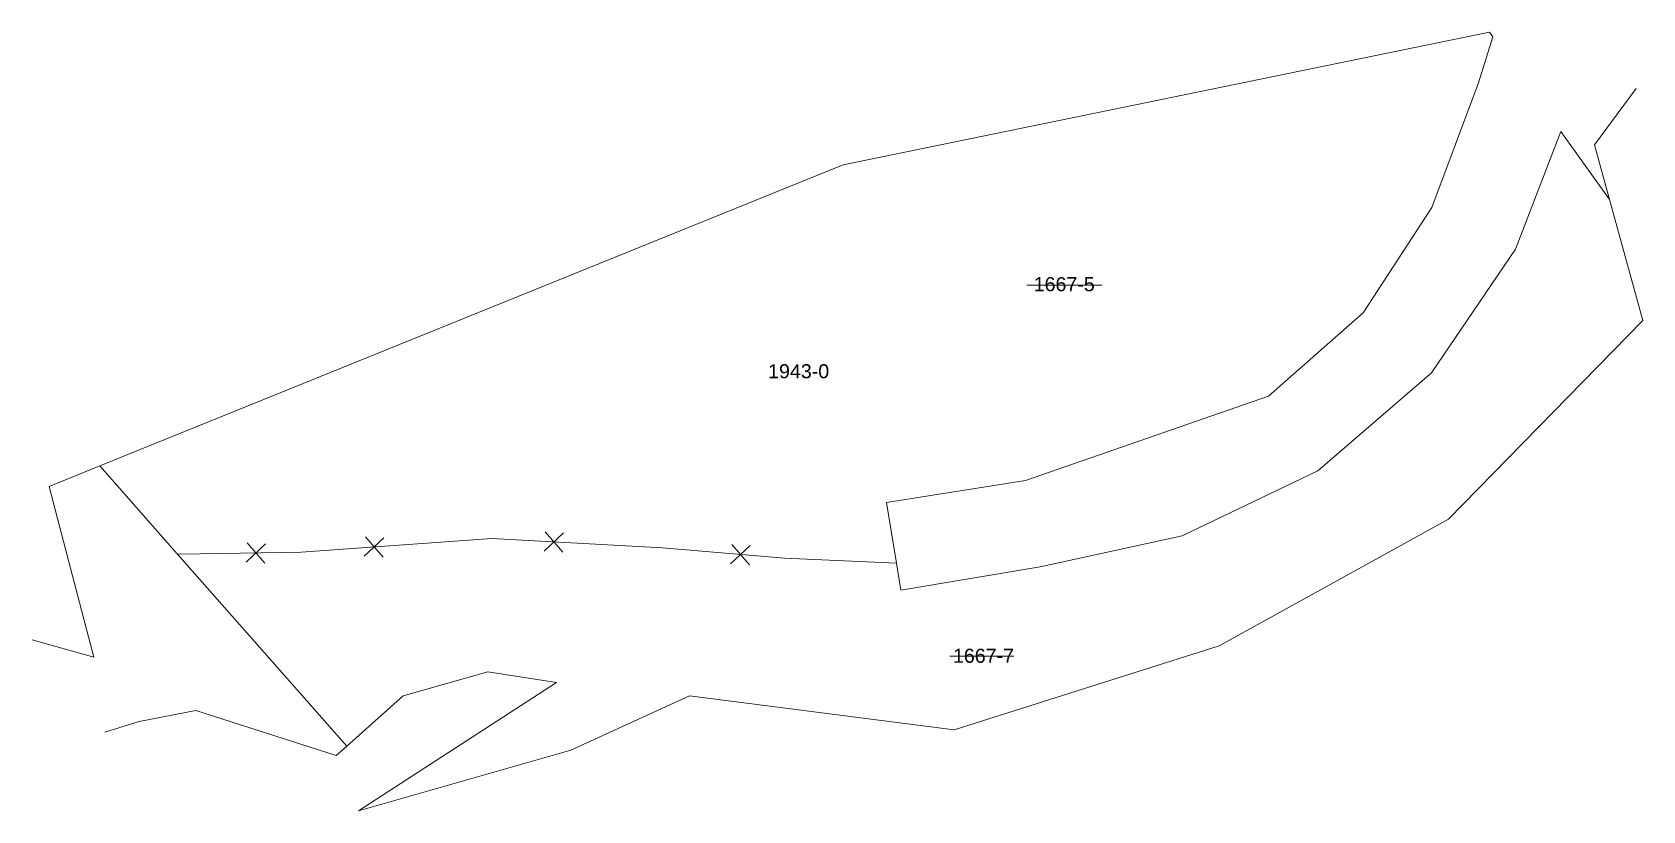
# Model space of a CAD drawing. Header units: metres. Extents: x 7509314 to 7509544, y 4726925 to 4727036.
import ezdxf

# ---------------------------------------------------------------- set-up
doc = ezdxf.new("R2010")
doc.units = ezdxf.units.M
for name, color, linetype, lineweight in [('Nr-Baz', 7, 'Continuous', 0), ('Nr-Ri', 1, 'Continuous', 0), ('Parc-Baz', 7, 'Continuous', 0), ('Parc-Kojshi', 254, 'Continuous', 0), ('ParcReNet_12', 1, 'Continuous', 0), ('vija-Bashkimit', 1, 'Continuous', 0)]:
    doc.layers.add(name, color=color, linetype=linetype, lineweight=lineweight)
doc.styles.get("Standard").update_dxf_attribs({"font": 'arial.ttf'})

msp = doc.modelspace()

# ---------------------------------------------------------------- linework, layer by layer
at = {"layer": 'Nr-Ri', "flags": 128}
for points in [[(7509455.76, 4726999.97), (7509466.47, 4726999.97)], [(7509444.77, 4726947.09), (7509453.89, 4726947.09)]]:
    msp.add_lwpolyline(points, dxfattribs=at)
at = {"layer": 'Parc-Baz', "flags": 128}
for points in [[(7509334.68, 4726961.66), (7509323.63, 4726974.22), (7509429.58, 4727017.15), (7509521.7, 4727036.04), (7509522.16, 4727035.4), (7509520.14, 4727028.83), (7509513.47, 4727011.06), (7509503.7, 4726996.05), (7509490.22, 4726984.13), (7509455.57, 4726972.11), (7509435.77, 4726969), (7509437.17, 4726960.36), (7509421.22, 4726961.05), (7509403.81, 4726962.51), (7509379.52, 4726963.86), (7509352.31, 4726961.92), (7509335.05, 4726961.62), (7509334.68, 4726961.66)], [(7509358.82, 4726934.25), (7509334.68, 4726961.66), (7509335.05, 4726961.62), (7509352.31, 4726961.92), (7509379.52, 4726963.86), (7509403.81, 4726962.51), (7509421.22, 4726961.05), (7509437.17, 4726960.36), (7509437.8, 4726956.47), (7509457.64, 4726959.84), (7509477.89, 4726964.26), (7509497.24, 4726973.51), (7509513.42, 4726987.49), (7509525.41, 4727005.1), (7509531.87, 4727021.88), (7509538.82, 4727012.21), (7509543.55, 4726994.95), (7509515.84, 4726966.6), (7509483.17, 4726948.55), (7509445.42, 4726936.6), (7509407.67, 4726941.43), (7509390.76, 4726933.68), (7509360.51, 4726925.04), (7509388.73, 4726943.34), (7509378.94, 4726944.87), (7509366.86, 4726941.43), (7509358.82, 4726934.25)]]:
    msp.add_lwpolyline(points, dxfattribs=at)
at = {"layer": 'Parc-Kojshi', "flags": 128}
for points in [[(7509437.17, 4726960.36), (7509435.77, 4726969), (7509455.57, 4726972.11), (7509490.22, 4726984.13), (7509503.7, 4726996.05), (7509513.47, 4727011.06), (7509520.14, 4727028.83), (7509522.16, 4727035.4), (7509521.7, 4727036.04), (7509429.58, 4727017.15), (7509323.63, 4726974.22), (7509316.41, 4726971.29), (7509318.46, 4726963.41), (7509322.76, 4726946.92), (7509314, 4726949.4)], [(7509324.35, 4726936.23), (7509329.26, 4726937.76), (7509337.34, 4726939.34), (7509357.33, 4726932.92), (7509358.82, 4726934.25), (7509366.86, 4726941.43), (7509378.94, 4726944.87), (7509388.73, 4726943.34), (7509360.51, 4726925.04), (7509390.76, 4726933.68), (7509407.67, 4726941.43), (7509445.42, 4726936.6), (7509483.17, 4726948.55), (7509515.84, 4726966.6), (7509543.55, 4726994.95), (7509538.82, 4727012.21), (7509536.69, 4727019.99), (7509542.61, 4727028.01)], [(7509542.61, 4727028.01), (7509536.69, 4727019.99), (7509538.82, 4727012.21), (7509531.87, 4727021.88), (7509525.41, 4727005.1), (7509513.42, 4726987.49), (7509497.24, 4726973.51), (7509477.89, 4726964.26), (7509457.64, 4726959.84), (7509437.8, 4726956.47)]]:
    msp.add_lwpolyline(points, dxfattribs=at)
at = {"layer": 'ParcReNet_12', "flags": 128}
msp.add_lwpolyline([(7509323.63, 4726974.22), (7509334.68, 4726961.66), (7509358.82, 4726934.25), (7509366.86, 4726941.43), (7509378.94, 4726944.87), (7509388.73, 4726943.34), (7509360.51, 4726925.04), (7509390.76, 4726933.68), (7509407.67, 4726941.43), (7509445.42, 4726936.6), (7509483.17, 4726948.55), (7509515.84, 4726966.6), (7509543.55, 4726994.95), (7509538.82, 4727012.21), (7509531.87, 4727021.88), (7509525.41, 4727005.1), (7509513.42, 4726987.49), (7509497.24, 4726973.51), (7509477.89, 4726964.26), (7509457.64, 4726959.84), (7509437.8, 4726956.47), (7509437.17, 4726960.36), (7509435.77, 4726969), (7509455.57, 4726972.11), (7509490.22, 4726984.13), (7509503.7, 4726996.05), (7509513.47, 4727011.06), (7509520.14, 4727028.83), (7509522.16, 4727035.4), (7509521.7, 4727036.04), (7509429.58, 4727017.15), (7509323.63, 4726974.22)], dxfattribs=at)
at = {"layer": 'vija-Bashkimit', "flags": 128}
for points in [[(7509389.74, 4726964.66), (7509386.95, 4726962.05)], [(7509387.12, 4726964.79), (7509389.63, 4726961.92)], [(7509347.27, 4726963.1), (7509344.49, 4726960.49)], [(7509344.65, 4726963.23), (7509347.16, 4726960.36)], [(7509364.12, 4726963.96), (7509361.33, 4726961.35)], [(7509361.49, 4726964.09), (7509364, 4726961.21)], [(7509416.33, 4726962.87), (7509413.54, 4726960.26)], [(7509413.71, 4726963), (7509416.22, 4726960.12)]]:
    msp.add_lwpolyline(points, dxfattribs=at)

# ---------------------------------------------------------------- texts
at = {"layer": 'Nr-Baz', "char_height": 2, "attachment_point": 1}
for s, insert in [('1667-5', (7509456.74, 4727001.12)), ('1667-7', (7509445.23, 4726948.14))]:
    msp.add_mtext_dynamic_manual_height_columns(s, width=9.5563, gutter_width=1, heights=[0], dxfattribs=dict(at, insert=insert))
at = {"layer": 'Nr-Ri', "insert": (7509418.89, 4726988.71), "char_height": 2, "attachment_point": 1}
msp.add_mtext_dynamic_manual_height_columns('1943-0', width=9.5563, gutter_width=1, heights=[0], dxfattribs=at)

doc.saveas('drawing.dxf')
